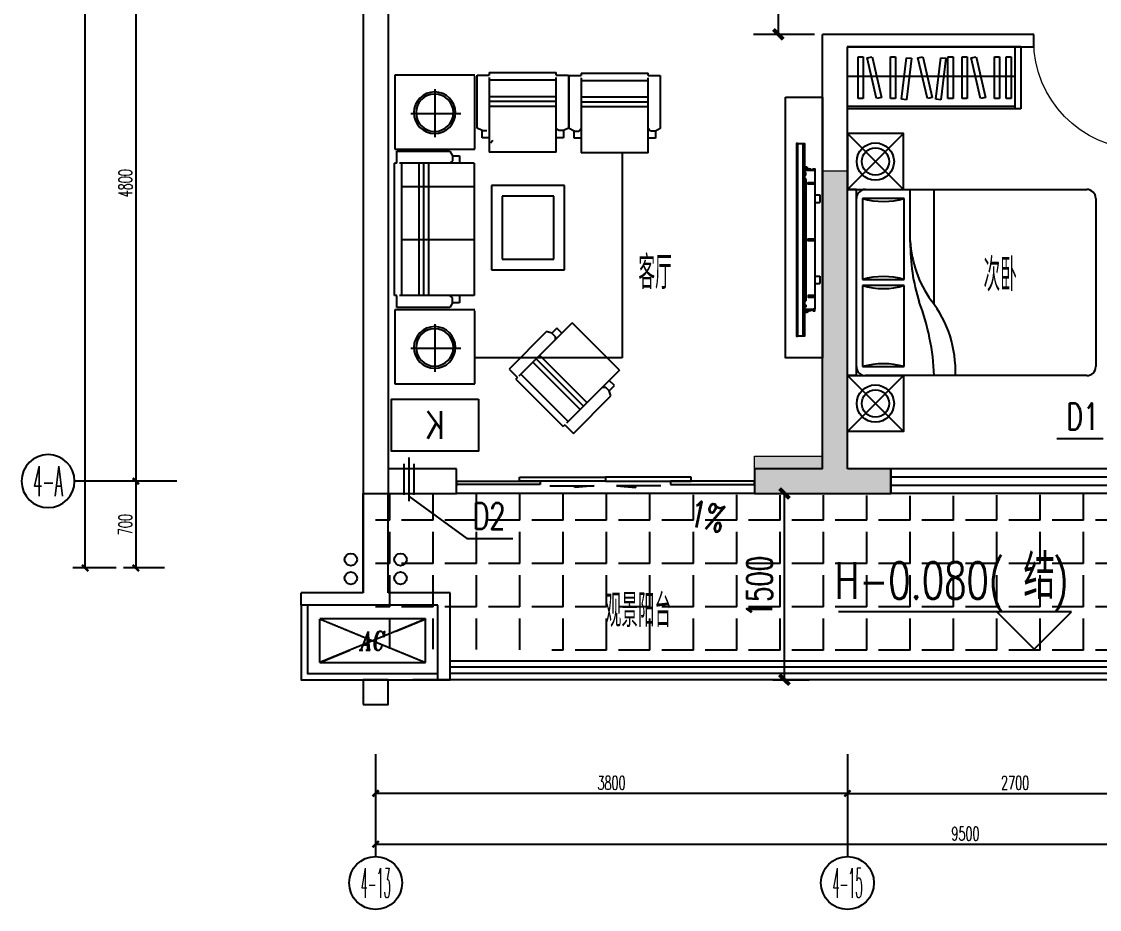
# Model space of a CAD drawing. Extents: x 184967 to 628822, y -100826 to 121332.
# Drawn here: x 318512 to 327193, y 1442 to 8597 of the extents above; entities that cross this region are included whole.
import ezdxf
from ezdxf.enums import TextEntityAlignment as Align

# ---------------------------------------------------------------- set-up
doc = ezdxf.new("R2010")
doc.units = 0
doc.header["$MEASUREMENT"] = 0
doc.linetypes.add('DASH', pattern=[0.35, 0.25, -0.1])
for name, color, linetype in [('1-涂料1', 251, 'Continuous'), ('AXIS_TEXT', 7, 'Continuous'), ('by', 30, 'Continuous'), ('DIM_ELEV', 3, 'Continuous'), ('DIM_LEAD', 3, 'Continuous'), ('fur', 252, 'Continuous'), ('KT', 8, 'DASH'), ('PS', 60, 'Continuous'), ('PUB_DIM', 3, 'Continuous'), ('pub_dim1', 190, 'Continuous'), ('PUB_TEXT', 7, 'Continuous'), ('TEXT', 7, 'Continuous'), ('VPIPE-凝结', 150, 'TG_N'), ('VPIPE-雨水', 4, 'TG_Y'), ('WALL', 145, 'Continuous'), ('WINDOW', 141, 'Continuous'), ('厨洁具', 8, 'Continuous'), ('栏杆', 4, 'Continuous'), ('看线', 67, 'Continuous')]:
    doc.layers.add(name, color=color, linetype=linetype)
doc.layers.add('4#6#-col-2F~31F$0$COLU', color=7, linetype='Continuous', lineweight=0)
doc.layers.add('4#6#-col-2F~31F$0$COLU_HATCH', color=251, linetype='Continuous', lineweight=0)
doc.styles.add('_TCH_AXIS', font='COMPLEX', dxfattribs={"bigfont": 'GBCBIG'})
doc.styles.add('_TCH_DIM', font='SIMPLEX', dxfattribs={"bigfont": 'GBCBIG'})
doc.styles.add('_TCH_DIM_T3', font='SIMPLEX', dxfattribs={"width": 0.705882, "bigfont": 'GBCBIG'})
doc.styles.add('COMPLEX', font='COMPLEX')
doc.styles.add('ENGLISH', font='italict.shx')
doc.styles.add('ROMANS', font='romans.shx', dxfattribs={"width": 0.8, "bigfont": 'hztxt.shx'})
doc.styles.get("Standard").update_dxf_attribs({"font": 'gbenor.shx', "bigfont": 'gbcbig.shx'})
doc.styles.add('TG_LINETYPE', font='GBXWXT', dxfattribs={"width": 0.7, "height": 3, "bigfont": 'GBCBIG'})
doc.styles.add('宋体', font='romans.shx', dxfattribs={"height": 2, "bigfont": 'gbcbig.shx'})
doc.styles.add('尺寸标注', font='txt.shx', dxfattribs={"width": 0.6, "height": 110})
doc.linetypes.add('TG_N', pattern='A,3,-0.34,["N",TG_LINETYPE,S=0.1,R=0,X=-0.23,Y=-0.08],0', length=3.34)
doc.linetypes.add('TG_Y', pattern='A,3,-0.34,["Y",TG_LINETYPE,S=0.1,R=0,X=-0.23,Y=-0.08],0', length=3.34)
doc.dimstyles.new('1-50', dxfattribs={"dimscale": 50, "dimtxt": 110, "dimasz": 1, "dimexe": 2, "dimexo": 2, "dimgap": 0.6, "dimtad": 1, "dimdec": 0, "dimrnd": 5, "dimtxsty": '尺寸标注', "dimblk": 'ARCHTICK', "dimcen": 2.5, "dimclrd": 251, "dimclre": 251, "dimclrt": 50, "dimadec": 0, "dimazin": 0, "dimtfac": 1, "dimtdec": 0, "dimtix": 1, "dimtmove": 2, "dimatfit": 3, "dimldrblk": 'DOT', "dimfxl": 0, "dimarcsym": 0})
doc.dimstyles.new('_TCH_ARCH&&80', dxfattribs={"dimtxt": 204, "dimasz": 80, "dimexe": 200, "dimexo": 240, "dimgap": 98, "dimtad": 1, "dimdec": 0, "dimzin": 0, "dimdsep": 46, "dimtxsty": '_TCH_DIM_T3', "dimblk": 'ARCHTICK', "dimcen": 0.09, "dimclrt": 7, "dimazin": 2, "dimtfac": 1, "dimtdec": 0, "dimtix": 1, "dimtmove": 2, "dimatfit": 3, "dimfxl": 0, "dimtolj": 1, "dimtzin": 0, "dimarcsym": 0})

# ---------------------------------------------------------------- blocks, each defined once
blk = doc.blocks.new('awrtt')
at = {"layer": 'KT', "linetype": 'DASH'}
for p, q in [((195123.3, -20712.9), (194273.3, -20712.9)), ((194273.3, -20712.9), (194516.2, -20812.9)), ((195123.3, -20712.9), (194273.3, -21062.9)), ((194273.3, -21062.9), (194273.3, -20712.9)), ((194273.3, -20712.9), (195123.3, -21062.9)), ((194880.5, -20812.9), (195123.3, -20712.9)), ((195123.3, -21062.9), (195123.3, -20712.9)), ((195123.3, -21062.9), (195123.3, -20712.9)), ((194273.3, -21062.9), (194516.2, -20962.9)), ((194880.5, -20962.9), (195123.3, -21062.9)), ((194273.3, -21062.9), (195123.3, -21062.9))]:
    blk.add_line(p, q, dxfattribs=at)
at = {"layer": 'KT', "linetype": 'DASH', "style": 'ENGLISH', "width": 0.75}
blk.add_text('AC', height=150, dxfattribs=at).set_placement((194698.3, -20887.9), align=Align.MIDDLE_CENTER)
blk = doc.blocks.new('GSKT')
at = {"layer": 'KT', "linetype": 'ByBlock'}
blk.add_lwpolyline([(296933, 262687), (296933, 263287), (297933, 263287), (297933, 262687), (296933, 262687)], dxfattribs=at)
at = {"layer": 'KT', "style": 'ROMANS', "text_generation_flag": 2, "width": 0.8}
blk.add_text('K', height=320, rotation=180, dxfattribs=at).set_placement((297323, 263145))
blk = doc.blocks.new('A$C66E365A4')
at = {"layer": '栏杆'}
for p, q in [((0, 0), (0, -350)), ((-40, -50), (-40, -300)), ((40, -50), (40, -300))]:
    blk.add_line(p, q, dxfattribs=at)
blk = doc.blocks.new('YJ02')
at = {"layer": 'fur'}
h = blk.add_hatch(dxfattribs=at)
h.set_pattern_fill('ANSI31,_O', color=256, scale=25, angle=270)
h.set_pattern_definition([(315, (4797.172, 52439.616), (2.2097087, 2.2097087), [])])
h.paths.add_polyline_path([(-350, -65), (-350, -75), (-360, -75), (-360, -65)])
h = blk.add_hatch(dxfattribs=at)
h.set_pattern_fill('ANSI31,_O', color=256, scale=25, angle=270)
h.set_pattern_definition([(315, (5257.172, 52439.616), (2.2097087, 2.2097087), [])])
h.paths.add_polyline_path([(350, -65), (350, -75), (360, -75), (360, -65)])
h = blk.add_hatch(dxfattribs=at)
h.set_pattern_fill('ANSI31,_O', color=256, scale=25, angle=270)
h.set_pattern_definition([(315, (4827.172, 52439.616), (2.2097087, 2.2097087), [])])
h.paths.add_polyline_path([(-372, -147), (-372, -136), (-382, -136), (-382, -147)])
h = blk.add_hatch(dxfattribs=at)
h.set_pattern_fill('ANSI31,_O', color=256, scale=25, angle=270)
h.set_pattern_definition([(315, (5227.172, 52439.616), (2.2097087, 2.2097087), [])])
h.paths.add_polyline_path([(372, -147), (372, -136), (382, -136), (382, -147)])
for p, q in [((-390, -84.9), (-390, -65)), ((-380.6, -79.4), (-390, -65)), ((-380.6, -99.3), (-390, -84.9)), ((-380.6, -119.3), (-380.6, -79.4)), ((-372, -79.4), (-380.6, -79.4)), ((-380.6, -99.3), (-372, -99.3)), ((372, -79.4), (380.6, -79.4)), ((380.6, -99.3), (372, -99.3)), ((380.6, -79.4), (390, -65)), ((380.6, -119.3), (380.6, -79.4)), ((380.6, -99.3), (390, -84.9)), ((390, -84.9), (390, -65)), ((-372, -119.3), (-380.6, -119.3)), ((-234.3, -152), (-234.3, -189)), ((-194.3, -152), (-194.3, -189)), ((201.4, -152), (201.4, -189)), ((241.4, -152), (241.4, -189)), ((372, -119.3), (380.6, -119.3)), ((-194.3, -189), (-234.3, -189)), ((241.4, -189), (201.4, -189))]:
    blk.add_line(p, q, dxfattribs=at)
for points in [[(517, -12), (517, 0), (-517, 0), (-517, -12)], [(517, -53), (517, -65), (-517, -65), (-517, -53)], [(-298.4, -152), (-298.4, -94.7), (-308.4, -94.7), (-308.4, -152)], [(298.4, -152), (298.4, -94.7), (308.4, -94.7), (308.4, -152)]]:
    blk.add_lwpolyline(points, dxfattribs=at)
for points in [[(518, -12), (518, -53), (-518, -53), (-518, -12)], [(-350, -65), (-350, -75), (-360, -75), (-360, -65)], [(350, -65), (350, -75), (360, -75), (360, -65)], [(-372, -147), (-372, -136), (-382, -136), (-382, -147)], [(372, -147), (372, -136), (382, -136), (382, -147)]]:
    blk.add_lwpolyline(points, close=True, dxfattribs=at)
for points in [[(-372, -65), (-372, -147, 0.414214), (-367, -152), (367, -152, 0.414214), (372, -147), (372, -65)], [(330, -65), (330, -70, -0.414214), (325, -75), (-325, -75, -0.414214), (-330, -70), (-330, -65)], [(-5, -152), (-5, -94.7, -0.8844), (5, -94.7), (5, -152)]]:
    blk.add_lwpolyline(points, format="xyb", dxfattribs=at)
blk = doc.blocks.new('GYJ6J65')
at = {"layer": 'fur'}
for p, q in [((2212080.2, 376076.5), (2213480.2, 376076.5)), ((2212080.2, 376076.5), (2212080.2, 375576.5)), ((2212130.2, 376076.5), (2212130.2, 375576.5)), ((2213480.2, 376076.5), (2213480.2, 375576.5)), ((2212159.1, 375995.8), (2212159.1, 375659.8)), ((2212199.4, 375995.8), (2212159.1, 375995.8)), ((2212199.4, 375659.8), (2212199.4, 375995.8)), ((2212251.6, 375995.8), (2212251.6, 375659.8)), ((2212291.9, 375995.8), (2212251.6, 375995.8)), ((2212291.9, 375659.8), (2212291.9, 375995.8)), ((2212441, 375995.7), (2212365.1, 375668.3)), ((2212404.4, 375659.2), (2212480.3, 375986.6)), ((2212480.3, 375986.6), (2212441, 375995.7)), ((2212513.8, 375995.8), (2212513.8, 375659.8)), ((2212554.2, 375995.8), (2212513.8, 375995.8)), ((2212554.2, 375659.8), (2212554.2, 375995.8)), ((2212627.1, 375995.8), (2212627.1, 375659.8)), ((2212667.4, 375995.8), (2212627.1, 375995.8)), ((2212667.4, 375659.8), (2212667.4, 375995.8)), ((2212725.2, 375988.4), (2212685.2, 375983.6)), ((2212685.2, 375983.6), (2212725.1, 375649.8)), ((2212765.2, 375654.6), (2212725.2, 375988.4)), ((2212870.4, 375995.7), (2212794.4, 375668.3)), ((2212833.7, 375659.2), (2212909.7, 375986.6)), ((2212909.7, 375986.6), (2212870.4, 375995.7)), ((2213000.9, 375988.4), (2212960.9, 375983.6)), ((2212960.9, 375983.6), (2213000.8, 375649.8)), ((2213040.9, 375654.6), (2213000.9, 375988.4)), ((2213091.1, 375995.8), (2213091.1, 375659.8)), ((2213131.4, 375995.8), (2213091.1, 375995.8)), ((2213131.4, 375659.8), (2213131.4, 375995.8)), ((2213279, 375995.7), (2213203, 375668.3)), ((2213242.4, 375659.2), (2213318.3, 375986.6)), ((2213318.3, 375986.6), (2213279, 375995.7)), ((2213351.8, 375995.8), (2213351.8, 375659.8)), ((2213392.1, 375995.8), (2213351.8, 375995.8)), ((2213392.1, 375659.8), (2213392.1, 375995.8)), ((2212130.2, 375836.5), (2213480.2, 375836.5)), ((2212159.1, 375659.8), (2212199.4, 375659.8)), ((2212251.6, 375659.8), (2212291.9, 375659.8)), ((2212365.1, 375668.3), (2212404.4, 375659.2)), ((2212513.8, 375659.8), (2212554.2, 375659.8)), ((2212627.1, 375659.8), (2212667.4, 375659.8)), ((2212725.1, 375649.8), (2212765.2, 375654.6)), ((2212794.4, 375668.3), (2212833.7, 375659.2)), ((2213000.8, 375649.8), (2213040.9, 375654.6)), ((2213091.1, 375659.8), (2213131.4, 375659.8)), ((2213203, 375668.3), (2213242.4, 375659.2)), ((2213351.8, 375659.8), (2213392.1, 375659.8)), ((2212080.2, 375576.5), (2213480.2, 375576.5)), ((2212130.2, 375596.5), (2213480.2, 375596.5))]:
    blk.add_line(p, q, dxfattribs=at)
blk = doc.blocks.new('_C1IBA')
at = {"layer": 'fur'}
for p, q in [((450, 750), (0, 1200)), ((0, 750), (450, 1200)), ((0, -750), (450, -1200)), ((450, -750), (0, -1200))]:
    blk.add_line(p, q, dxfattribs=at)
at = {"layer": 'fur', "linetype": 'ByBlock'}
for p, q in [((0, -750), (0, 750)), ((72.3, 750), (0, 750)), ((72.3, -750), (72.3, 750)), ((144.6, 750), (1927.7, 750)), ((506.2, 325.4), (506.2, 750)), ((699, -168.7), (699, 750)), ((458, 677.7), (120.5, 677.7)), ((120.5, 677.7), (120.5, 24.1)), ((458, 24.1), (458, 677.7)), ((2000, 677.7), (2000, -677.7)), ((120.5, 24.1), (458, 24.1)), ((458, -24.1), (120.5, -24.1)), ((120.5, -24.1), (120.5, -677.7)), ((458, -677.7), (458, -24.1)), ((120.5, -677.7), (458, -677.7)), ((72.3, -750), (0, -750)), ((1927.7, -750), (144.6, -750))]:
    blk.add_line(p, q, dxfattribs=at)
at = {"layer": 'fur'}
for points in [[(0, 750), (450, 750), (450, 1200), (0, 1200)], [(0, -750), (450, -750), (450, -1200), (0, -1200)]]:
    blk.add_lwpolyline(points, close=True, dxfattribs=at)
for centre, radius in [((225, 975), 150), ((225, 975), 110), ((225, -975), 150), ((225, -975), 110)]:
    blk.add_circle(centre, radius, dxfattribs=at)
at = {"layer": 'fur', "linetype": 'ByBlock'}
for centre, radius, start, end in [((144.6, 677.7), 72.3, 90, 180), ((1927.7, 677.7), 72.3, 0, 90), ((289.3, 1256.2), 602.6, 253.7398, 286.26021), ((2018.8, 305.8), 1512.7, 179.25816, 197.80337), ((1391.5, 376.7), 886.1, 182.53978, 216.04031), ((289.3, -554.4), 602.6, 73.7398, 106.26021), ((289.3, 554.4), 602.6, 253.7398, 286.26021), ((-1236.6, -834.3), 1937.4, 2.49342, 20.4717), ((-52.2, -711.7), 922.1, 357.6218, 37.95101), ((144.6, -677.7), 72.3, 180, 270), ((289.3, -1256.2), 602.6, 73.7398, 106.26021), ((1927.7, -677.7), 72.3, 270, 0)]:
    blk.add_arc(centre, radius, start, end, dxfattribs=at)
at = {"layer": 'fur', "flags": 9}
for tag in ['XSIZE', 'YSIZE']:
    blk.add_attdef(tag, (0, 0), '', height=0.5, dxfattribs=at)
blk = doc.blocks.new('FGGBB')
at = {"layer": 'fur'}
for p, q in [((453353, 247542), (453353, 247041)), ((453467, 247542), (453353, 247542)), ((454097, 247565), (453467, 247565)), ((453467, 247542), (453467, 247565)), ((454097, 247565), (454097, 247542)), ((454211, 247542), (454097, 247542)), ((454211, 247041), (454211, 247542)), ((454219, 247546), (454219, 247045)), ((454333, 247546), (454219, 247546)), ((454964, 247569), (454333, 247569)), ((454333, 247546), (454333, 247569)), ((454964, 247569), (454964, 247546)), ((455077, 247546), (454964, 247546)), ((455077, 247045), (455077, 247546)), ((455101, 247546), (455855, 247546)), ((455101, 246847), (455101, 247535)), ((455855, 247546), (455855, 246847)), ((453467, 246814), (453467, 247519)), ((454097, 247496), (453467, 247496)), ((454097, 247519), (454097, 246814)), ((454333, 246818), (454333, 247523)), ((454964, 247500), (454333, 247500)), ((454964, 247523), (454964, 246818)), ((453467, 247337), (454097, 247337)), ((454333, 247341), (454964, 247341)), ((455478, 247412), (455478, 246960)), ((453467, 247292), (454097, 247292)), ((453467, 247246), (454097, 247246)), ((454333, 247296), (454964, 247296)), ((454333, 247250), (454964, 247250)), ((455232, 247181), (455703, 247181)), ((453353, 247041), (453398, 247019)), ((453444, 247019), (453467, 247041)), ((454120, 247019), (454097, 247041)), ((454165, 247019), (454211, 247041)), ((454219, 247045), (454265, 247023)), ((454310, 247023), (454333, 247045)), ((455032, 247023), (455077, 247045)), ((453398, 247019), (453444, 247019)), ((453398, 247019), (453398, 246950)), ((453398, 246950), (453467, 246950)), ((454097, 246950), (454165, 246950)), ((454165, 247019), (454120, 247019)), ((454165, 246950), (454165, 247019)), ((454265, 247023), (454310, 247023)), ((454265, 247023), (454265, 246954)), ((454265, 246954), (454333, 246954)), ((454953, 246909), (454930, 246932)), ((454964, 246954), (455032, 246954)), ((455032, 247023), (454986, 247023)), ((455032, 246954), (455032, 247023)), ((455855, 246847), (455101, 246847)), ((455334, 246830), (455311, 246785)), ((455834, 246830), (455334, 246830)), ((455834, 246716), (455834, 246830)), ((453467, 246814), (454097, 246814)), ((453711, 246814), (453711, 244880)), ((454333, 246818), (454964, 246818)), ((455311, 246785), (455243, 246785)), ((455243, 246785), (455243, 246716)), ((455311, 246785), (455311, 246739)), ((455311, 246739), (455334, 246716)), ((455106, 246716), (455106, 245469)), ((455106, 246716), (455811, 246716)), ((455538, 246716), (455538, 245469)), ((455584, 246716), (455584, 245469)), ((455629, 246716), (455629, 245469)), ((455789, 245469), (455789, 246716)), ((455834, 246716), (455857, 246716)), ((455857, 245469), (455857, 246716)), ((454256, 245711), (454256, 246505)), ((454256, 246505), (454944, 246505)), ((454944, 246505), (454944, 245711)), ((455106, 246493), (455789, 246493)), ((454356, 245811), (454356, 246405)), ((454356, 246405), (454844, 246405)), ((454844, 246405), (454844, 245811)), ((455106, 245993), (455789, 245993)), ((454844, 245811), (454356, 245811)), ((454944, 245711), (454256, 245711)), ((455106, 245469), (455811, 245469)), ((455243, 245469), (455243, 245401)), ((455311, 245447), (455334, 245469)), ((455311, 245401), (455311, 245447)), ((455834, 245356), (455834, 245469)), ((455834, 245469), (455857, 245469)), ((455101, 245333), (455855, 245333)), ((455101, 244635), (455101, 245323)), ((455243, 245401), (455311, 245401)), ((455311, 245401), (455334, 245356)), ((455334, 245356), (455834, 245356)), ((455855, 245333), (455855, 244635)), ((453737, 244764), (454183, 245210)), ((454682, 244711), (454183, 245210)), ((455478, 245200), (455478, 244748)), ((454279, 245113), (454328, 245162)), ((454328, 245162), (454376, 245113)), ((454376, 245113), (454344, 245081)), ((454376, 245113), (454424, 245129)), ((454424, 245129), (454778, 244775)), ((454344, 245081), (454344, 245049)), ((454043, 244458), (454489, 244904)), ((455232, 244968), (455703, 244968)), ((453711, 244880), (455101, 244880)), ((454075, 244426), (454521, 244872)), ((454107, 244394), (454553, 244840)), ((453737, 244764), (454236, 244265)), ((454666, 244727), (454220, 244281)), ((454778, 244775), (454698, 244695)), ((454714, 244679), (454698, 244695)), ((453785, 244619), (453834, 244668)), ((453834, 244571), (453785, 244619)), ((453834, 244571), (453866, 244603)), ((453866, 244603), (453898, 244603)), ((454714, 244679), (454268, 244233)), ((455855, 244635), (455101, 244635)), ((453818, 244523), (453834, 244571)), ((454172, 244169), (453818, 244523)), ((454252, 244249), (454172, 244169)), ((454252, 244249), (454268, 244233))]:
    blk.add_line(p, q, dxfattribs=at)
for centre, radius in [((455478, 247191), 196), ((455478, 247191), 176), ((455478, 244979), 196), ((455478, 244979), 176)]:
    blk.add_circle(centre, radius, dxfattribs=at)
blk = doc.blocks.new('_ArchTick')
at = {"color": 0, "linetype": 'ByBlock', "const_width": 0.4}
blk.add_lwpolyline([(-0.5, -0.5), (0.5, 0.5)], dxfattribs=at)
blk = doc.blocks.new('*D613')
at = {"layer": 'Defpoints', "color": 0, "transparency": 16777216}
for p in [(324606.7, 9593.4), (325137.1, 9593.4), (325137.1, 8493.4)]:
    blk.add_point(p, dxfattribs=at)
at = {"layer": 'pub_dim1', "color": 0, "lineweight": -2, "transparency": 16777216}
for p, q in [((324897.1, 9593.4), (324406.7, 9593.4)), ((324606.7, 8493.4), (324606.7, 9593.4)), ((324897.1, 8493.4), (324406.7, 8493.4))]:
    blk.add_line(p, q, dxfattribs=at)
at = {"layer": 'pub_dim1', "color": 0, "lineweight": -2, "transparency": 16777216, "xscale": 80, "yscale": 80, "zscale": 80}
for p, rotation in [((324606.7, 9593.4), 90), ((324606.7, 8493.4), 270)]:
    blk.add_blockref('_ArchTick', p, dxfattribs=dict(at, rotation=rotation))
at = {"layer": 'pub_dim1', "color": 7, "transparency": 16777216, "insert": (324406.7, 9043.4), "char_height": 204, "attachment_point": 5, "rotation": 90, "style": '_TCH_DIM_T3'}
blk.add_mtext('\\A1;1100', dxfattribs=at)
blk = doc.blocks.new('*D625')
at = {"layer": 'Defpoints', "color": 0, "transparency": 16777216}
for p in [(324321.8, 4793.4), (324656.2, 4793.4), (324321.8, 3293.4)]:
    blk.add_point(p, dxfattribs=at)
at = {"layer": 'pub_dim1', "color": 0, "lineweight": -2, "transparency": 16777216}
for p, q in [((324561.8, 4793.4), (324856.2, 4793.4)), ((324656.2, 3293.4), (324656.2, 4793.4)), ((324561.8, 3293.4), (324856.2, 3293.4))]:
    blk.add_line(p, q, dxfattribs=at)
at = {"layer": 'pub_dim1', "color": 0, "lineweight": -2, "transparency": 16777216, "xscale": 80, "yscale": 80, "zscale": 80}
for p, rotation in [((324656.2, 4793.4), 90), ((324656.2, 3293.4), 270)]:
    blk.add_blockref('_ArchTick', p, dxfattribs=dict(at, rotation=rotation))
at = {"layer": 'pub_dim1', "color": 7, "transparency": 16777216, "insert": (324456.2, 4043.4), "char_height": 204, "attachment_point": 5, "rotation": 90, "style": '_TCH_DIM_T3'}
blk.add_mtext('\\A1;1500', dxfattribs=at)
blk = doc.blocks.new('$DorLib2D$00000001')
for p, q in [((0.45, 0.975), (0.5, 0.975)), ((0.45, 0), (0.45, 0.975)), ((0.5, 0), (0.5, 0.975)), ((0.5, 0), (0.45, 0))]:
    blk.add_line(p, q)
at = {"lineweight": 13}
blk.add_arc((0.475, 0), 0.975, 91.46928, 180, dxfattribs=at)
blk = doc.blocks.new('$WINLIB2D$00000001')
at = {"color": 0}
for points in [[(-0.5, 0.5), (-0.5, -0.5)], [(-0.5, 0.5), (0.5, 0.5)], [(0.5, -0.5), (0.5, 0.5)], [(0.5, 0.1667), (-0.5, 0.1667)], [(0.5, -0.1667), (-0.5, -0.1667)], [(-0.5, -0.5), (0.5, -0.5)]]:
    blk.add_lwpolyline(points, dxfattribs=at)
blk = doc.blocks.new('$DorLib2D$00000138')
at = {"color": 0, "linetype": 'Continuous'}
for p, q in [((-0.2875, 0), (-0.2875, 0.1538)), ((-0.2875, 0.1538), (0, 0.1538)), ((0, 0.1538), (0, 0)), ((0.2875, 0.1538), (0, 0.1538)), ((0.2875, 0), (0.2875, 0.1538)), ((-0.5, -0.1399), (-0.5, 0)), ((-0.5, 0), (-0.2187, 0)), ((0, 0), (-0.2875, 0)), ((-0.2187, 0), (-0.2187, -0.1399)), ((0, 0), (0.2875, 0)), ((0.2187, 0), (0.2187, -0.1399)), ((0.5, 0), (0.2187, 0)), ((0.5, 0), (0.5, -0.1946)), ((0.5, -0.1399), (0.5, 0)), ((-0.2187, -0.1399), (-0.5, -0.1399)), ((0.2187, -0.1399), (0.5, -0.1399)), ((-0.1857, -0.186), (-0.037, -0.186)), ((-0.037, -0.186), (-0.1019, -0.2583)), ((-0.1019, -0.2583), (-0.1019, -0.186)), ((0.1857, -0.186), (0.037, -0.186)), ((0.037, -0.186), (0.1019, -0.2583)), ((0.1019, -0.2583), (0.1019, -0.186))]:
    blk.add_line(p, q, dxfattribs=at)
blk = doc.blocks.new('*D697')
at = {"layer": 'Defpoints', "color": 0, "linetype": 'ByBlock', "transparency": 16777216}
for p in [(319024.3, 14993.4), (319763.4, 14993.4), (319763.4, 4193.4)]:
    blk.add_point(p, dxfattribs=at)
at = {"layer": 'PUB_DIM', "color": 251, "lineweight": -2, "transparency": 16777216}
for p, q in [((319274.3, 14993.4), (318924.3, 14993.4)), ((319024.3, 4193.4), (319024.3, 14993.4)), ((319274.3, 4193.4), (318924.3, 4193.4))]:
    blk.add_line(p, q, dxfattribs=at)
at = {"layer": 'PUB_DIM', "color": 251, "linetype": 'ByBlock', "lineweight": -2, "transparency": 16777216, "xscale": 50, "yscale": 50, "zscale": 50}
for p, rotation in [((319024.3, 14993.4), 90), ((319024.3, 4193.4), 270)]:
    blk.add_blockref('_ArchTick', p, dxfattribs=dict(at, rotation=rotation))
at = {"layer": 'PUB_DIM', "color": 50, "linetype": 'ByBlock', "transparency": 16777216, "insert": (318939.3, 9593.4), "char_height": 110, "attachment_point": 5, "rotation": 90, "style": '尺寸标注'}
blk.add_mtext('10800', dxfattribs=at)
blk = doc.blocks.new('_Dot')
at = {"color": 0, "linetype": 'ByBlock', "lineweight": -2}
blk.add_line((-0.5, 0), (-1, 0), dxfattribs=at)
at = {"color": 0, "linetype": 'ByBlock', "const_width": 0.5}
blk.add_lwpolyline([(-0.25, 0, 1), (0.25, 0, 1)], format="xyb", close=True, dxfattribs=at)
blk = doc.blocks.new('*D701')
at = {"layer": 'Defpoints', "color": 0, "linetype": 'ByBlock', "transparency": 16777216}
for p in [(319763.4, 9693.4), (319432.1, 4893.4), (319763.4, 4893.4)]:
    blk.add_point(p, dxfattribs=at)
at = {"layer": 'PUB_DIM', "color": 251, "lineweight": -2, "transparency": 16777216}
for p, q in [((319663.4, 9693.4), (319332.1, 9693.4)), ((319432.1, 9693.4), (319432.1, 4893.4)), ((319663.4, 4893.4), (319332.1, 4893.4))]:
    blk.add_line(p, q, dxfattribs=at)
at = {"layer": 'PUB_DIM', "color": 251, "linetype": 'ByBlock', "lineweight": -2, "transparency": 16777216, "xscale": 50, "yscale": 50, "zscale": 50}
for p, rotation in [((319432.1, 9693.4), 90), ((319432.1, 4893.4), 270)]:
    blk.add_blockref('_ArchTick', p, dxfattribs=dict(at, rotation=rotation))
at = {"layer": 'PUB_DIM', "color": 50, "linetype": 'ByBlock', "transparency": 16777216, "insert": (319347.1, 7293.4), "char_height": 110, "attachment_point": 5, "rotation": 90, "style": '尺寸标注'}
blk.add_mtext('4800', dxfattribs=at)
blk = doc.blocks.new('*D702')
at = {"layer": 'Defpoints', "color": 0, "linetype": 'ByBlock', "transparency": 16777216}
for p in [(319763.4, 4893.4), (319432.1, 4193.4), (319763.4, 4193.4)]:
    blk.add_point(p, dxfattribs=at)
at = {"layer": 'PUB_DIM', "color": 251, "lineweight": -2, "transparency": 16777216}
for p, q in [((319663.4, 4893.4), (319332.1, 4893.4)), ((319432.1, 4893.4), (319432.1, 4193.4)), ((319663.4, 4193.4), (319332.1, 4193.4))]:
    blk.add_line(p, q, dxfattribs=at)
at = {"layer": 'PUB_DIM', "color": 251, "linetype": 'ByBlock', "lineweight": -2, "transparency": 16777216, "xscale": 50, "yscale": 50, "zscale": 50}
for p, rotation in [((319432.1, 4893.4), 90), ((319432.1, 4193.4), 270)]:
    blk.add_blockref('_ArchTick', p, dxfattribs=dict(at, rotation=rotation))
at = {"layer": 'PUB_DIM', "color": 50, "linetype": 'ByBlock', "transparency": 16777216, "insert": (319347.1, 4543.4), "char_height": 110, "attachment_point": 5, "rotation": 90, "style": '尺寸标注'}
blk.add_mtext('700', dxfattribs=at)
blk = doc.blocks.new('_AXISO')
blk.add_circle((0, 0), 0.5)
at = {"layer": 'AXIS_TEXT', "style": 'COMPLEX', "width": 1.041667}
blk.add_attdef('A', text='', height=0.56, dxfattribs=at).set_placement((-0.25, -0.28), (0.25, -0.28), align=Align.FIT)
blk = doc.blocks.new('*D709')
at = {"layer": 'Defpoints', "color": 0, "linetype": 'ByBlock', "transparency": 16777216}
for p in [(321363.4, 2693.4), (330863.4, 2693.4), (330863.4, 1968.2)]:
    blk.add_point(p, dxfattribs=at)
at = {"layer": 'PUB_DIM', "color": 251, "lineweight": -2, "transparency": 16777216}
for p, q in [((321363.4, 2218.2), (321363.4, 1868.2)), ((330863.4, 2218.2), (330863.4, 1868.2)), ((321363.4, 1968.2), (330863.4, 1968.2))]:
    blk.add_line(p, q, dxfattribs=at)
at = {"layer": 'PUB_DIM', "color": 251, "linetype": 'ByBlock', "lineweight": -2, "transparency": 16777216, "xscale": 50, "yscale": 50, "zscale": 50, "rotation": 180}
blk.add_blockref('_ArchTick', (321363.4, 1968.2), dxfattribs=at)
at = {"layer": 'PUB_DIM', "color": 251, "linetype": 'ByBlock', "lineweight": -2, "transparency": 16777216, "xscale": 50, "yscale": 50, "zscale": 50}
blk.add_blockref('_ArchTick', (330863.4, 1968.2), dxfattribs=at)
at = {"layer": 'PUB_DIM', "color": 50, "linetype": 'ByBlock', "transparency": 16777216, "insert": (326113.4, 2053.2), "char_height": 110, "attachment_point": 5, "style": '尺寸标注'}
blk.add_mtext('9500', dxfattribs=at)
blk = doc.blocks.new('*D710')
at = {"layer": 'Defpoints', "color": 0, "linetype": 'ByBlock', "transparency": 16777216}
for p in [(321363.4, 2693.4), (325163.4, 2693.4), (321363.4, 2377.1)]:
    blk.add_point(p, dxfattribs=at)
at = {"layer": 'PUB_DIM', "color": 251, "lineweight": -2, "transparency": 16777216}
for p, q in [((321363.4, 2593.4), (321363.4, 2277.1)), ((325163.4, 2593.4), (325163.4, 2277.1)), ((325163.4, 2377.1), (321363.4, 2377.1))]:
    blk.add_line(p, q, dxfattribs=at)
at = {"layer": 'PUB_DIM', "color": 251, "linetype": 'ByBlock', "lineweight": -2, "transparency": 16777216, "xscale": 50, "yscale": 50, "zscale": 50, "rotation": 180}
blk.add_blockref('_ArchTick', (321363.4, 2377.1), dxfattribs=at)
at = {"layer": 'PUB_DIM', "color": 251, "linetype": 'ByBlock', "lineweight": -2, "transparency": 16777216, "xscale": 50, "yscale": 50, "zscale": 50}
blk.add_blockref('_ArchTick', (325163.4, 2377.1), dxfattribs=at)
at = {"layer": 'PUB_DIM', "color": 50, "linetype": 'ByBlock', "transparency": 16777216, "insert": (323263.4, 2462.1), "char_height": 110, "attachment_point": 5, "style": '尺寸标注'}
blk.add_mtext('3800', dxfattribs=at)
blk = doc.blocks.new('*D711')
at = {"layer": 'Defpoints', "color": 0, "linetype": 'ByBlock', "transparency": 16777216}
for p in [(325163.4, 2693.4), (327863.4, 2693.4), (327863.4, 2377.1)]:
    blk.add_point(p, dxfattribs=at)
at = {"layer": 'PUB_DIM', "color": 251, "lineweight": -2, "transparency": 16777216}
for p, q in [((325163.4, 2593.4), (325163.4, 2277.1)), ((327863.4, 2593.4), (327863.4, 2277.1)), ((325163.4, 2377.1), (327863.4, 2377.1))]:
    blk.add_line(p, q, dxfattribs=at)
at = {"layer": 'PUB_DIM', "color": 251, "linetype": 'ByBlock', "lineweight": -2, "transparency": 16777216, "xscale": 50, "yscale": 50, "zscale": 50, "rotation": 180}
blk.add_blockref('_ArchTick', (325163.4, 2377.1), dxfattribs=at)
at = {"layer": 'PUB_DIM', "color": 251, "linetype": 'ByBlock', "lineweight": -2, "transparency": 16777216, "xscale": 50, "yscale": 50, "zscale": 50}
blk.add_blockref('_ArchTick', (327863.4, 2377.1), dxfattribs=at)
at = {"layer": 'PUB_DIM', "color": 50, "linetype": 'ByBlock', "transparency": 16777216, "insert": (326513.4, 2462.1), "char_height": 110, "attachment_point": 5, "style": '尺寸标注'}
blk.add_mtext('2700', dxfattribs=at)

msp = doc.modelspace()

# ---------------------------------------------------------------- hatches: boundary and pattern name
at = {"layer": '1-涂料1'}
h = msp.add_hatch(dxfattribs=at)
h.set_pattern_fill('ANGLE', color=256, scale=100, style=0)
h.set_pattern_definition([(180, (930569.2, 57316.4), (0, 349.25), [254, -95.25]), (90, (930569.2, 57316.4), (349.25, 2e-14), [254, -95.25])])
h.paths.add_polyline_path([(327663.4, 3493.4), (327663.4, 4645.4), (327625.4, 4793.4), (325922.1, 4775.1), (321363.4, 4793.4), (321363.4, 3543.4)])
at = {"layer": '4#6#-col-2F~31F$0$COLU_HATCH'}
msp.add_hatch(color=252, dxfattribs=at).paths.add_polyline_path([(325513.4, 4993.4), (325513.4, 4793.4), (324413.4, 4793.4), (324413.4, 5093.4), (324963.4, 5093.4), (324963.4, 7393.8), (325163.4, 7393.8), (325163.4, 4993.4)])

# ---------------------------------------------------------------- linework, layer by layer
at = {"layer": '4#6#-col-2F~31F$0$COLU', "color": 6}
msp.add_lwpolyline([(325513.4, 4993.4), (325513.4, 4793.4), (324413.4, 4793.4), (324413.4, 5093.4), (324963.4, 5093.4), (324963.4, 7393.8), (325163.4, 7393.8), (325163.4, 4993.4)], close=True, dxfattribs=at)
at = {"layer": 'by'}
for points in [[(320763.4, 3893.4), (320763.4, 3293.4), (321863.4, 3293.4)], [(320813.4, 3893.4), (320813.4, 3343.4), (321863.4, 3343.4)]]:
    msp.add_lwpolyline(points, dxfattribs=at)
at = {"layer": 'DIM_ELEV'}
for p, q in [((326966.7, 3838.9), (325090, 3838.9)), ((326666.7, 3538.9), (326366.7, 3838.9)), ((326666.7, 3538.9), (326966.7, 3838.9))]:
    msp.add_line(p, q, dxfattribs=at)
at = {"layer": 'DIM_LEAD'}
for p, q in [((327222.2, 5232.9), (326849.7, 5232.9)), ((321632.9, 4768.9), (322097.1, 4430.9)), ((321632.9, 4768.9), (322097.1, 4430.9)), ((321632.9, 4768.9), (322097.1, 4430.9)), ((322097.1, 4430.9), (322469.6, 4430.9))]:
    msp.add_line(p, q, dxfattribs=at)
at = {"layer": 'fur'}
msp.add_lwpolyline([(324663.4, 7987), (324963.4, 7987), (324963.4, 5886.9), (324663.4, 5886.9)], close=True, dxfattribs=at)
msp.add_lwpolyline([(324663.4, 7987), (324963.4, 7987), (324963.4, 5886.9), (324663.4, 5886.9)], close=True, dxfattribs=at)
at = {"layer": 'PS'}
msp.add_lwpolyline([(323848.4, 4496.1, 0, 0, 0), (324163, 4430.6, 80, 0, 0), (324456.7, 4369.4, 0, 0, 0)], format="xyseb", dxfattribs=at)
at = {"layer": 'PUB_DIM', "linetype": 'ByBlock'}
for p, q in [((319763.4, 4893.4), (318938.5, 4893.4)), ((321363.4, 2693.4), (321363.4, 1868.5)), ((325163.4, 2693.4), (325163.4, 1868.5))]:
    msp.add_line(p, q, dxfattribs=at)
at = {"layer": 'VPIPE-凝结', "linetype": 'Continuous'}
for centre in [(321163.4, 4261.2), (321563.4, 4261.2)]:
    msp.add_circle(centre, 50, dxfattribs=at)
at = {"layer": 'VPIPE-雨水', "linetype": 'Continuous'}
for centre in [(321163.4, 4111.2), (321563.4, 4111.2)]:
    msp.add_circle(centre, 50, dxfattribs=at)
at = {"layer": 'WALL'}
for p, q in [((321263.4, 13593.4), (321263.4, 3993.4)), ((321463.4, 13393.4), (321463.4, 4993.4)), ((326663.4, 8493.4), (324963.4, 8493.4)), ((324963.4, 4993.4), (324963.4, 8493.4)), ((326663.4, 8393.4), (326663.4, 8493.4)), ((325163.4, 8393.4), (326663.4, 8393.4)), ((325163.4, 4993.4), (325163.4, 8393.4)), ((322013.4, 4993.4), (321463.4, 4993.4)), ((321463.4, 4993.4), (321463.4, 4793.4)), ((322013.4, 4793.4), (322013.4, 4993.4)), ((324963.4, 4993.4), (324413.4, 4993.4)), ((324413.4, 4993.4), (324413.4, 4793.4)), ((325513.4, 4993.4), (325163.4, 4993.4)), ((325513.4, 4793.4), (325513.4, 4993.4)), ((321263.4, 3993.4), (321263.4, 4793.4)), ((321263.4, 4793.4), (321463.4, 4793.4)), ((321463.4, 3993.4), (321463.4, 4793.4)), ((321463.4, 4793.4), (322013.4, 4793.4)), ((324413.4, 4793.4), (325063.4, 4793.4)), ((325063.4, 4793.4), (325513.4, 4793.4)), ((321263.4, 3993.4), (320763.4, 3993.4)), ((320763.4, 3893.4), (320763.4, 3993.4)), ((321963.4, 3993.4), (321463.4, 3993.4)), ((321963.4, 3293.4), (321963.4, 3993.4)), ((321363.4, 3893.4), (320763.4, 3893.4)), ((321863.4, 3893.4), (321363.4, 3893.4)), ((321863.4, 3293.4), (321863.4, 3893.4)), ((321863.4, 3293.4), (321963.4, 3293.4))]:
    msp.add_line(p, q, dxfattribs=at)
msp.add_lwpolyline([(321263.4, 3093.4), (321463.4, 3093.4), (321463.4, 3293.4), (321263.4, 3293.4)], close=True, dxfattribs=at)
at = {"layer": 'WINDOW'}
msp.add_line((324413.4, 4793.4), (322013.4, 4793.4), dxfattribs=at)
at = {"layer": '栏杆'}
for points in [[(327763.4, 4193.4), (327763.4, 3393.4), (321963.4, 3393.4)], [(327813.4, 4193.4), (327813.4, 3343.4), (321963.4, 3343.4)]]:
    msp.add_lwpolyline(points, dxfattribs=at)
at = {"layer": '看线'}
for points in [[(327863.4, 4193.4), (327863.4, 3293.4), (321663.4, 3293.4)], [(327713.4, 4193.4), (327713.4, 3443.4), (321963.4, 3443.4)]]:
    msp.add_lwpolyline(points, dxfattribs=at)

# ---------------------------------------------------------------- block references
msp.add_blockref('awrtt', (126641.9, 24495.3))
at = {"layer": 'fur', "extrusion": (0, 0, -1), "zscale": -1}
msp.add_blockref('GYJ6J65', (-2538640.5, -367683.1), dxfattribs=at)
at = {"layer": 'fur', "extrusion": (0, 0, -1), "xscale": 0.8549999985843897, "yscale": 0.8549999985843897, "zscale": -0.8549999985843897}
msp.add_blockref('FGGBB', (-711272.9, -203486.6), dxfattribs=at)
at = {"layer": 'fur'}
msp.add_blockref('_C1IBA', (325163.4, 6493.4), dxfattribs=at)
at = {"layer": 'fur', "xscale": 1.5, "rotation": 90}
msp.add_blockref('YJ02', (324752.3, 6837.5), dxfattribs=at)
at = {"layer": 'KT', "linetype": 'ByBlock', "xscale": 0.7000000000284098, "yscale": 0.7000000000284098, "zscale": 0.7000000000284098, "rotation": 180}
msp.add_blockref('GSKT', (530045.5, 189435.1), dxfattribs=at)
at = {"layer": 'KT', "color": 2, "extrusion": (0, 0, -1), "zscale": -1, "rotation": 180}
msp.add_blockref('A$C66E365A4', (-321632.9, 4732.5), dxfattribs=at)
at = {"layer": 'PUB_DIM', "linetype": 'ByBlock'}
ref = msp.add_blockref('_AXISO', (318725.2, 4893.4), dxfattribs=dict(at, xscale=-426.6560000000001, yscale=426.6560000000001, zscale=426.6560000000001))
ref.add_attrib('A', '4-A', dxfattribs={"layer": 'AXIS_TEXT', "height": 241.35, "style": '_TCH_AXIS', "width": 0.323077}).set_placement((318604.5, 4772.7), (318845.8, 4772.7), align=Align.FIT)
ref = msp.add_blockref('_AXISO', (321363.4, 1655.2), dxfattribs=dict(at, xscale=426.6560000000001, yscale=426.6560000000001, zscale=426.6560000000001, rotation=180))
ref.add_attrib('A', '4-13', dxfattribs={"layer": 'AXIS_TEXT', "height": 241.35, "style": '_TCH_AXIS', "width": 0.276316}).set_placement((321242.7, 1534.5), (321484, 1534.5), align=Align.FIT)
ref = msp.add_blockref('_AXISO', (325163.4, 1655.2), dxfattribs=dict(at, xscale=426.6560000000001, yscale=426.6560000000001, zscale=426.6560000000001, rotation=180))
ref.add_attrib('A', '4-15', dxfattribs={"layer": 'AXIS_TEXT', "height": 241.35, "style": '_TCH_AXIS', "width": 0.276316}).set_placement((325042.7, 1534.5), (325284, 1534.5), align=Align.FIT)
at = {"layer": 'WINDOW', "rotation": 180}
for name, p, xscale, yscale, zscale in [('$DorLib2D$00000001', (327113.4, 8443.4), -900, 900, -900), ('$WINLIB2D$00000001', (326413.4, 4893.4), 1800, 200, 1800), ('$DorLib2D$00000138', (323213.4, 4893.4), 2400, -200, 2400)]:
    msp.add_blockref(name, p, dxfattribs=dict(at, xscale=xscale, yscale=yscale, zscale=zscale))
at = {"layer": '厨洁具', "xscale": 1.5, "rotation": 90}
msp.add_blockref('YJ02', (324752.3, 6837.5), dxfattribs=at)

# ---------------------------------------------------------------- texts
at = {"layer": 'PUB_TEXT', "style": '_TCH_DIM', "width": 0.705882}
for s, height, p in [('D1', 212.5, (326924.7, 5307.9)), ('D2', 212.5, (322144.6, 4505.9)), ('H-0.080(', 297.5, (325060, 3943.9)), (')', 297.5, (326818.3, 3943.9))]:
    msp.add_text(s, height=height, dxfattribs=at).set_placement(p)
msp.add_text('1%', height=212.5, rotation=348.23373, dxfattribs=at).set_placement((323874.4, 4535.4))
at = {"layer": 'PUB_TEXT', "style": '_TCH_DIM'}
msp.add_text('结', height=357.4, dxfattribs=at).set_placement((326580, 3943.9))
at = {"layer": 'TEXT', "style": '宋体', "width": 0.7}
for s, p in [('客厅', (323480, 6441.2)), ('次卧', (326259.4, 6423)), ('观景阳台', (323208.1, 3717))]:
    msp.add_text(s, height=265.82, dxfattribs=at).set_placement(p)

# ---------------------------------------------------------------- dimensions: what is measured, and where the dimension line sits
at = {"layer": 'PUB_DIM', "linetype": 'ByBlock'}
for p1, p2, distance, picture, middle in [((319763.4, 4193.4), (319763.4, 14993.4), 739.1, '*D697', (318939.3, 9593.4)), ((321363.4, 2693.4), (330863.4, 2693.4), -725.2, '*D709', (326113.4, 2053.2))]:
    dim = msp.add_aligned_dim(p1=p1, p2=p2, distance=distance, dimstyle='1-50', override={"dimfxl": 5, "dimfxlon": 1}, dxfattribs=at)
    dim.commit()
    dim.dimension.update_dxf_attribs({"geometry": picture, "text_midpoint": middle})
for base, p1, p2, angle, picture, middle in [((319432.1, 4893.4), (319763.4, 9693.4), (319763.4, 4893.4), 270, '*D701', (319347.1, 7293.4)), ((319432.1, 4193.4), (319763.4, 4893.4), (319763.4, 4193.4), 270, '*D702', (319347.1, 4543.4)), ((321363.4, 2377.1), (325163.4, 2693.4), (321363.4, 2693.4), 180, '*D710', (323263.4, 2462.1)), ((327863.4, 2377.1), (325163.4, 2693.4), (327863.4, 2693.4), 180, '*D711', (326513.4, 2462.1))]:
    dim = msp.add_linear_dim(base=base, p1=p1, p2=p2, angle=angle, dimstyle='1-50', override={"dimfxl": 5, "dimfxlon": 1}, dxfattribs=at)
    dim.commit()
    dim.dimension.update_dxf_attribs({"geometry": picture, "text_midpoint": middle})
at = {"layer": 'pub_dim1'}
for p1, p2, distance, text, picture, middle in [((325137.1, 8493.4), (325137.1, 9593.4), 530.3, '1100', '*D613', (324406.7, 9043.4)), ((324321.8, 3293.4), (324321.8, 4793.4), -334.4, '1500', '*D625', (324456.2, 4043.4))]:
    dim = msp.add_aligned_dim(p1=p1, p2=p2, distance=distance, text=text, dimstyle='_TCH_ARCH&&80', dxfattribs=at)
    dim.commit()
    dim.dimension.update_dxf_attribs({"geometry": picture, "text_midpoint": middle})

doc.saveas('drawing.dxf')
